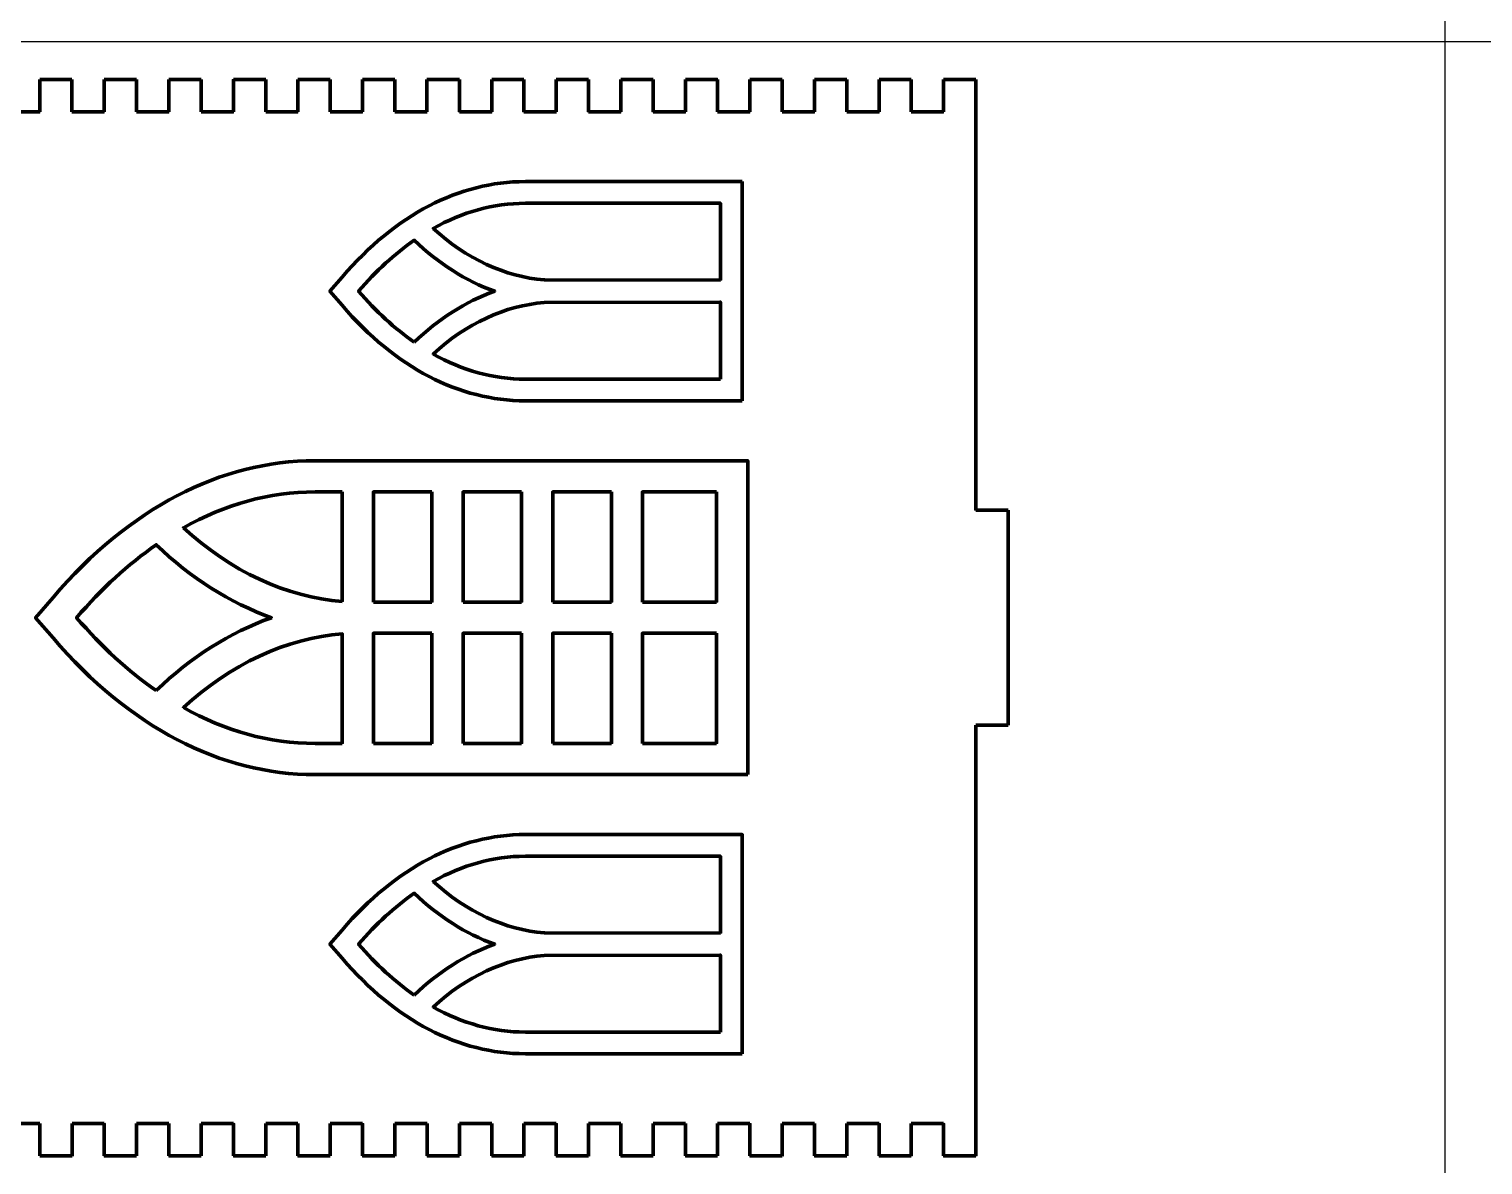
# Model space of a CAD drawing. Header units: centimetres. Extents: x 1569 to 2514, y -799 to -397.
# Drawn here: x 2166.3 to 2292.4, y -694.6 to -596.1 of the extents above; entities that cross this region are included whole.
import ezdxf

# ---------------------------------------------------------------- set-up
doc = ezdxf.new("R2010")
doc.units = ezdxf.units.CM
doc.header["$MEASUREMENT"] = 0
doc.layers.add('layer 1', color=7, linetype='Continuous')

msp = doc.modelspace()

# ---------------------------------------------------------------- linework, layer by layer
for p, q in [((2289.09, -397.2), (2289.09, -797.2)), ((2064.09, -597.2), (2514.09, -597.2))]:
    msp.add_line(p, q)
at = {"layer": 'layer 1', "lineweight": 80}
for points, knots in [([(2170.01, -600.5), (2170.01, -600.5), (2170.01, -600.5), (2167.22, -600.5), (2167.22, -600.5)], [0.870967742, 0.870967742, 0.870967742, 0.870967742, 0.870967752, 0.876344086, 0.876344086, 0.876344086, 0.876344086]), ([(2167.22, -600.5), (2167.22, -600.5), (2167.22, -600.5), (2167.22, -603.3), (2167.22, -603.3)], [0.876344086, 0.876344086, 0.876344086, 0.876344086, 0.876344096, 0.88172043, 0.88172043, 0.88172043, 0.88172043]), ([(2170.01, -603.3), (2170.01, -603.3), (2170.01, -603.3), (2170.01, -600.5), (2170.01, -600.5)], [0.865591398, 0.865591398, 0.865591398, 0.865591398, 0.865591408, 0.870967742, 0.870967742, 0.870967742, 0.870967742]), ([(2175.62, -600.5), (2175.62, -600.5), (2175.62, -600.5), (2172.82, -600.5), (2172.82, -600.5)], [0.849462366, 0.849462366, 0.849462366, 0.849462366, 0.849462376, 0.85483871, 0.85483871, 0.85483871, 0.85483871]), ([(2172.82, -600.5), (2172.82, -600.5), (2172.82, -600.5), (2172.82, -603.3), (2172.82, -603.3)], [0.85483871, 0.85483871, 0.85483871, 0.85483871, 0.85483872, 0.860215054, 0.860215054, 0.860215054, 0.860215054]), ([(2175.62, -603.3), (2175.62, -603.3), (2175.62, -603.3), (2175.62, -600.5), (2175.62, -600.5)], [0.844086022, 0.844086022, 0.844086022, 0.844086022, 0.844086032, 0.849462366, 0.849462366, 0.849462366, 0.849462366]), ([(2181.22, -600.5), (2181.22, -600.5), (2181.22, -600.5), (2178.42, -600.5), (2178.42, -600.5)], [0.827956989, 0.827956989, 0.827956989, 0.827956989, 0.827956999, 0.833333333, 0.833333333, 0.833333333, 0.833333333]), ([(2178.42, -600.5), (2178.42, -600.5), (2178.42, -600.5), (2178.42, -603.3), (2178.42, -603.3)], [0.833333333, 0.833333333, 0.833333333, 0.833333333, 0.833333343, 0.838709677, 0.838709677, 0.838709677, 0.838709677]), ([(2181.22, -603.3), (2181.22, -603.3), (2181.22, -603.3), (2181.22, -600.5), (2181.22, -600.5)], [0.822580645, 0.822580645, 0.822580645, 0.822580645, 0.822580655, 0.827956989, 0.827956989, 0.827956989, 0.827956989]), ([(2186.82, -600.5), (2186.82, -600.5), (2186.82, -600.5), (2184.02, -600.5), (2184.02, -600.5)], [0.806451613, 0.806451613, 0.806451613, 0.806451613, 0.806451623, 0.811827957, 0.811827957, 0.811827957, 0.811827957]), ([(2184.02, -600.5), (2184.02, -600.5), (2184.02, -600.5), (2184.02, -603.3), (2184.02, -603.3)], [0.811827957, 0.811827957, 0.811827957, 0.811827957, 0.811827967, 0.817204301, 0.817204301, 0.817204301, 0.817204301]), ([(2186.82, -603.3), (2186.82, -603.3), (2186.82, -603.3), (2186.82, -600.5), (2186.82, -600.5)], [0.801075269, 0.801075269, 0.801075269, 0.801075269, 0.801075279, 0.806451613, 0.806451613, 0.806451613, 0.806451613]), ([(2192.41, -600.5), (2192.41, -600.5), (2192.41, -600.5), (2189.62, -600.5), (2189.62, -600.5)], [0.784946237, 0.784946237, 0.784946237, 0.784946237, 0.784946247, 0.790322581, 0.790322581, 0.790322581, 0.790322581]), ([(2189.62, -600.5), (2189.62, -600.5), (2189.62, -600.5), (2189.62, -603.3), (2189.62, -603.3)], [0.790322581, 0.790322581, 0.790322581, 0.790322581, 0.790322591, 0.795698925, 0.795698925, 0.795698925, 0.795698925]), ([(2192.42, -603.3), (2192.42, -603.3), (2192.42, -603.3), (2192.41, -600.5), (2192.41, -600.5)], [0.779569892, 0.779569892, 0.779569892, 0.779569892, 0.779569902, 0.784946237, 0.784946237, 0.784946237, 0.784946237]), ([(2198.01, -600.5), (2198.01, -600.5), (2198.01, -600.5), (2195.21, -600.5), (2195.21, -600.5)], [0.76344086, 0.76344086, 0.76344086, 0.76344086, 0.76344087, 0.768817204, 0.768817204, 0.768817204, 0.768817204]), ([(2195.21, -600.5), (2195.21, -600.5), (2195.21, -600.5), (2195.21, -603.3), (2195.21, -603.3)], [0.768817204, 0.768817204, 0.768817204, 0.768817204, 0.768817214, 0.774193548, 0.774193548, 0.774193548, 0.774193548]), ([(2198.01, -603.3), (2198.01, -603.3), (2198.01, -603.3), (2198.01, -600.5), (2198.01, -600.5)], [0.758064516, 0.758064516, 0.758064516, 0.758064516, 0.758064526, 0.76344086, 0.76344086, 0.76344086, 0.76344086]), ([(2203.62, -600.5), (2203.62, -600.5), (2203.62, -600.5), (2200.81, -600.5), (2200.81, -600.5)], [0.741935484, 0.741935484, 0.741935484, 0.741935484, 0.741935494, 0.747311828, 0.747311828, 0.747311828, 0.747311828]), ([(2200.81, -600.5), (2200.81, -600.5), (2200.81, -600.5), (2200.81, -603.3), (2200.81, -603.3)], [0.747311828, 0.747311828, 0.747311828, 0.747311828, 0.747311838, 0.752688172, 0.752688172, 0.752688172, 0.752688172]), ([(2203.62, -603.3), (2203.62, -603.3), (2203.62, -603.3), (2203.62, -600.5), (2203.62, -600.5)], [0.73655914, 0.73655914, 0.73655914, 0.73655914, 0.73655915, 0.741935484, 0.741935484, 0.741935484, 0.741935484]), ([(2209.22, -600.5), (2209.22, -600.5), (2209.22, -600.5), (2206.42, -600.5), (2206.42, -600.5)], [0.720430108, 0.720430108, 0.720430108, 0.720430108, 0.720430118, 0.725806452, 0.725806452, 0.725806452, 0.725806452]), ([(2206.42, -600.5), (2206.42, -600.5), (2206.42, -600.5), (2206.42, -603.3), (2206.42, -603.3)], [0.725806452, 0.725806452, 0.725806452, 0.725806452, 0.725806462, 0.731182796, 0.731182796, 0.731182796, 0.731182796]), ([(2209.22, -603.3), (2209.22, -603.3), (2209.22, -603.3), (2209.22, -600.5), (2209.22, -600.5)], [0.715053763, 0.715053763, 0.715053763, 0.715053763, 0.715053773, 0.720430108, 0.720430108, 0.720430108, 0.720430108]), ([(2214.82, -600.5), (2214.82, -600.5), (2214.82, -600.5), (2212.02, -600.5), (2212.02, -600.5)], [0.698924731, 0.698924731, 0.698924731, 0.698924731, 0.698924741, 0.704301075, 0.704301075, 0.704301075, 0.704301075]), ([(2212.02, -600.5), (2212.02, -600.5), (2212.02, -600.5), (2212.02, -603.3), (2212.02, -603.3)], [0.704301075, 0.704301075, 0.704301075, 0.704301075, 0.704301085, 0.709677419, 0.709677419, 0.709677419, 0.709677419]), ([(2214.82, -603.3), (2214.82, -603.3), (2214.82, -603.3), (2214.82, -600.5), (2214.82, -600.5)], [0.693548387, 0.693548387, 0.693548387, 0.693548387, 0.693548397, 0.698924731, 0.698924731, 0.698924731, 0.698924731]), ([(2220.42, -600.5), (2220.42, -600.5), (2220.42, -600.5), (2217.62, -600.5), (2217.62, -600.5)], [0.677419355, 0.677419355, 0.677419355, 0.677419355, 0.677419365, 0.682795699, 0.682795699, 0.682795699, 0.682795699]), ([(2217.62, -600.5), (2217.62, -600.5), (2217.62, -600.5), (2217.62, -603.3), (2217.62, -603.3)], [0.682795699, 0.682795699, 0.682795699, 0.682795699, 0.682795709, 0.688172043, 0.688172043, 0.688172043, 0.688172043]), ([(2220.42, -603.3), (2220.42, -603.3), (2220.42, -603.3), (2220.42, -600.5), (2220.42, -600.5)], [0.672043011, 0.672043011, 0.672043011, 0.672043011, 0.672043021, 0.677419355, 0.677419355, 0.677419355, 0.677419355]), ([(2226.02, -600.5), (2226.02, -600.5), (2226.02, -600.5), (2223.22, -600.5), (2223.22, -600.5)], [0.655913978, 0.655913978, 0.655913978, 0.655913978, 0.655913988, 0.661290323, 0.661290323, 0.661290323, 0.661290323]), ([(2223.22, -600.5), (2223.22, -600.5), (2223.22, -600.5), (2223.22, -603.3), (2223.22, -603.3)], [0.661290323, 0.661290323, 0.661290323, 0.661290323, 0.661290333, 0.666666667, 0.666666667, 0.666666667, 0.666666667]), ([(2226.02, -603.3), (2226.02, -603.3), (2226.02, -603.3), (2226.02, -600.5), (2226.02, -600.5)], [0.650537634, 0.650537634, 0.650537634, 0.650537634, 0.650537644, 0.655913978, 0.655913978, 0.655913978, 0.655913978]), ([(2231.62, -600.5), (2231.62, -600.5), (2231.62, -600.5), (2228.82, -600.5), (2228.82, -600.5)], [0.634408602, 0.634408602, 0.634408602, 0.634408602, 0.634408612, 0.639784946, 0.639784946, 0.639784946, 0.639784946]), ([(2228.82, -600.5), (2228.82, -600.5), (2228.82, -600.5), (2228.82, -603.3), (2228.82, -603.3)], [0.639784946, 0.639784946, 0.639784946, 0.639784946, 0.639784956, 0.64516129, 0.64516129, 0.64516129, 0.64516129]), ([(2231.62, -603.3), (2231.62, -603.3), (2231.62, -603.3), (2231.62, -600.5), (2231.62, -600.5)], [0.629032258, 0.629032258, 0.629032258, 0.629032258, 0.629032268, 0.634408602, 0.634408602, 0.634408602, 0.634408602]), ([(2237.22, -600.5), (2237.22, -600.5), (2237.22, -600.5), (2234.42, -600.5), (2234.42, -600.5)], [0.612903226, 0.612903226, 0.612903226, 0.612903226, 0.612903236, 0.61827957, 0.61827957, 0.61827957, 0.61827957]), ([(2234.42, -600.5), (2234.42, -600.5), (2234.42, -600.5), (2234.42, -603.3), (2234.42, -603.3)], [0.61827957, 0.61827957, 0.61827957, 0.61827957, 0.61827958, 0.623655914, 0.623655914, 0.623655914, 0.623655914]), ([(2237.22, -603.3), (2237.22, -603.3), (2237.22, -603.3), (2237.22, -600.5), (2237.22, -600.5)], [0.607526882, 0.607526882, 0.607526882, 0.607526882, 0.607526892, 0.612903226, 0.612903226, 0.612903226, 0.612903226]), ([(2242.82, -600.5), (2242.82, -600.5), (2242.82, -600.5), (2240.02, -600.5), (2240.02, -600.5)], [0.591397849, 0.591397849, 0.591397849, 0.591397849, 0.591397859, 0.596774194, 0.596774194, 0.596774194, 0.596774194]), ([(2240.02, -600.5), (2240.02, -600.5), (2240.02, -600.5), (2240.02, -603.3), (2240.02, -603.3)], [0.596774194, 0.596774194, 0.596774194, 0.596774194, 0.596774204, 0.602150538, 0.602150538, 0.602150538, 0.602150538]), ([(2242.82, -603.3), (2242.82, -603.3), (2242.82, -603.3), (2242.82, -600.5), (2242.82, -600.5)], [0.586021505, 0.586021505, 0.586021505, 0.586021505, 0.586021515, 0.591397849, 0.591397849, 0.591397849, 0.591397849]), ([(2248.42, -600.5), (2248.42, -600.5), (2248.42, -600.5), (2245.62, -600.5), (2245.62, -600.5)], [0.564516129, 0.564516129, 0.564516129, 0.564516129, 0.564516139, 0.569892473, 0.569892473, 0.569892473, 0.569892473]), ([(2245.62, -600.5), (2245.62, -600.5), (2245.62, -600.5), (2245.62, -600.5), (2245.62, -600.5)], [0.569892473, 0.569892473, 0.569892473, 0.569892473, 0.569892483, 0.575268817, 0.575268817, 0.575268817, 0.575268817]), ([(2245.62, -600.5), (2245.62, -600.5), (2245.62, -600.5), (2245.62, -603.3), (2245.62, -603.3)], [0.575268817, 0.575268817, 0.575268817, 0.575268817, 0.575268827, 0.580645161, 0.580645161, 0.580645161, 0.580645161]), ([(2248.42, -637.83), (2248.42, -637.83), (2248.42, -637.83), (2248.42, -600.5), (2248.42, -600.5)], [0.559139785, 0.559139785, 0.559139785, 0.559139785, 0.559139795, 0.564516129, 0.564516129, 0.564516129, 0.564516129]), ([(2167.22, -603.3), (2167.22, -603.3), (2167.22, -603.3), (2164.42, -603.3), (2164.42, -603.3)], [0.88172043, 0.88172043, 0.88172043, 0.88172043, 0.88172044, 0.887096774, 0.887096774, 0.887096774, 0.887096774]), ([(2172.82, -603.3), (2172.82, -603.3), (2172.82, -603.3), (2170.01, -603.3), (2170.01, -603.3)], [0.860215054, 0.860215054, 0.860215054, 0.860215054, 0.860215064, 0.865591398, 0.865591398, 0.865591398, 0.865591398]), ([(2178.42, -603.3), (2178.42, -603.3), (2178.42, -603.3), (2175.62, -603.3), (2175.62, -603.3)], [0.838709677, 0.838709677, 0.838709677, 0.838709677, 0.838709687, 0.844086022, 0.844086022, 0.844086022, 0.844086022]), ([(2184.02, -603.3), (2184.02, -603.3), (2184.02, -603.3), (2181.22, -603.3), (2181.22, -603.3)], [0.817204301, 0.817204301, 0.817204301, 0.817204301, 0.817204311, 0.822580645, 0.822580645, 0.822580645, 0.822580645]), ([(2189.62, -603.3), (2189.62, -603.3), (2189.62, -603.3), (2186.82, -603.3), (2186.82, -603.3)], [0.795698925, 0.795698925, 0.795698925, 0.795698925, 0.795698935, 0.801075269, 0.801075269, 0.801075269, 0.801075269]), ([(2195.21, -603.3), (2195.21, -603.3), (2195.21, -603.3), (2192.42, -603.3), (2192.42, -603.3)], [0.774193548, 0.774193548, 0.774193548, 0.774193548, 0.774193558, 0.779569892, 0.779569892, 0.779569892, 0.779569892]), ([(2200.81, -603.3), (2200.81, -603.3), (2200.81, -603.3), (2198.01, -603.3), (2198.01, -603.3)], [0.752688172, 0.752688172, 0.752688172, 0.752688172, 0.752688182, 0.758064516, 0.758064516, 0.758064516, 0.758064516]), ([(2206.42, -603.3), (2206.42, -603.3), (2206.42, -603.3), (2203.62, -603.3), (2203.62, -603.3)], [0.731182796, 0.731182796, 0.731182796, 0.731182796, 0.731182806, 0.73655914, 0.73655914, 0.73655914, 0.73655914]), ([(2212.02, -603.3), (2212.02, -603.3), (2212.02, -603.3), (2209.22, -603.3), (2209.22, -603.3)], [0.709677419, 0.709677419, 0.709677419, 0.709677419, 0.709677429, 0.715053763, 0.715053763, 0.715053763, 0.715053763]), ([(2217.62, -603.3), (2217.62, -603.3), (2217.62, -603.3), (2214.82, -603.3), (2214.82, -603.3)], [0.688172043, 0.688172043, 0.688172043, 0.688172043, 0.688172053, 0.693548387, 0.693548387, 0.693548387, 0.693548387]), ([(2223.22, -603.3), (2223.22, -603.3), (2223.22, -603.3), (2220.42, -603.3), (2220.42, -603.3)], [0.666666667, 0.666666667, 0.666666667, 0.666666667, 0.666666677, 0.672043011, 0.672043011, 0.672043011, 0.672043011]), ([(2228.82, -603.3), (2228.82, -603.3), (2228.82, -603.3), (2226.02, -603.3), (2226.02, -603.3)], [0.64516129, 0.64516129, 0.64516129, 0.64516129, 0.6451613, 0.650537634, 0.650537634, 0.650537634, 0.650537634]), ([(2234.42, -603.3), (2234.42, -603.3), (2234.42, -603.3), (2231.62, -603.3), (2231.62, -603.3)], [0.623655914, 0.623655914, 0.623655914, 0.623655914, 0.623655924, 0.629032258, 0.629032258, 0.629032258, 0.629032258]), ([(2240.02, -603.3), (2240.02, -603.3), (2240.02, -603.3), (2237.22, -603.3), (2237.22, -603.3)], [0.602150538, 0.602150538, 0.602150538, 0.602150538, 0.602150548, 0.607526882, 0.607526882, 0.607526882, 0.607526882]), ([(2245.62, -603.3), (2245.62, -603.3), (2245.62, -603.3), (2242.82, -603.3), (2242.82, -603.3)], [0.580645161, 0.580645161, 0.580645161, 0.580645161, 0.580645171, 0.586021505, 0.586021505, 0.586021505, 0.586021505]), ([(2201.35, -613.4), (2201.35, -613.4), (2203.87, -611.99), (2206.55, -611.22), (2209.34, -611.22)], [0.5, 0.5, 0.5, 0.5, 0.5, 0.625, 0.625, 0.625, 0.625]), ([(2209.34, -611.22), (2209.34, -611.22), (2209.34, -611.22), (2210.98, -611.22), (2210.98, -611.22)], [0.625, 0.625, 0.625, 0.625, 0.625, 0.75, 0.75, 0.75, 0.75]), ([(2226.26, -611.22), (2226.26, -611.22), (2226.26, -611.22), (2226.26, -617.9), (2226.26, -617.9)], [0.125, 0.125, 0.125, 0.125, 0.125, 0.25, 0.25, 0.25, 0.25]), ([(2210.98, -617.86), (2210.98, -617.86), (2207.61, -617.61), (2204.19, -616.02), (2201.35, -613.4)], [0.375, 0.375, 0.375, 0.375, 0.375, 0.5, 0.5, 0.5, 0.5]), ([(2194.88, -618.85), (2194.88, -618.85), (2196.38, -617.09), (2198, -615.61), (2199.71, -614.43)], [0.2, 0.2, 0.2, 0.2, 0.2, 0.4, 0.4, 0.4, 0.4]), ([(2199.71, -614.43), (2199.71, -614.43), (2201.79, -616.45), (2204.18, -617.95), (2206.68, -618.85)], [0.4, 0.4, 0.4, 0.4, 0.4, 0.6, 0.6, 0.6, 0.6]), ([(2226.26, -617.9), (2226.26, -617.9), (2226.26, -617.9), (2210.98, -617.86), (2210.98, -617.86)], [0.25, 0.25, 0.25, 0.25, 0.25, 0.375, 0.375, 0.375, 0.375]), ([(2206.68, -618.85), (2206.68, -618.85), (2204.18, -619.74), (2201.79, -621.25), (2199.71, -623.27)], [0.6, 0.6, 0.6, 0.6, 0.6, 1, 1, 1, 1]), ([(2201.35, -624.3), (2201.35, -624.3), (2204.19, -621.67), (2207.62, -620.08), (2210.98, -619.83)], [0.375, 0.375, 0.375, 0.375, 0.375, 0.5, 0.5, 0.5, 0.5]), ([(2210.98, -619.83), (2210.98, -619.83), (2210.98, -619.83), (2226.26, -619.79), (2226.26, -619.79)], [0.5, 0.5, 0.5, 0.5, 0.5, 0.625, 0.625, 0.625, 0.625]), ([(2226.26, -619.79), (2226.26, -619.79), (2226.26, -619.79), (2226.26, -626.47), (2226.26, -626.47)], [0.625, 0.625, 0.625, 0.625, 0.625, 0.75, 0.75, 0.75, 0.75]), ([(2209.34, -626.47), (2209.34, -626.47), (2206.55, -626.47), (2203.87, -625.71), (2201.35, -624.3)], [0.25, 0.25, 0.25, 0.25, 0.25, 0.375, 0.375, 0.375, 0.375]), ([(2210.98, -626.47), (2210.98, -626.47), (2210.98, -626.47), (2209.34, -626.47), (2209.34, -626.47)], [0.125, 0.125, 0.125, 0.125, 0.125, 0.25, 0.25, 0.25, 0.25]), ([(2179.68, -639.36), (2179.68, -639.36), (2183.28, -637.34), (2187.12, -636.25), (2191.11, -636.25)], [0.4, 0.4, 0.4, 0.4, 0.4, 0.6, 0.6, 0.6, 0.6]), ([(2191.11, -636.25), (2191.11, -636.25), (2191.11, -636.25), (2193.46, -636.25), (2193.46, -636.25)], [0.6, 0.6, 0.6, 0.6, 0.6, 1, 1, 1, 1]), ([(2196.16, -645.81), (2196.16, -645.81), (2196.16, -645.81), (2196.16, -636.25), (2196.16, -636.25)], [0.4, 0.4, 0.4, 0.4, 0.4, 0.6, 0.6, 0.6, 0.6]), ([(2196.16, -636.25), (2196.16, -636.25), (2196.16, -636.25), (2201.24, -636.25), (2201.24, -636.25)], [0.6, 0.6, 0.6, 0.6, 0.6, 1, 1, 1, 1]), ([(2203.94, -645.81), (2203.94, -645.81), (2203.94, -645.81), (2203.94, -636.25), (2203.94, -636.25)], [0.4, 0.4, 0.4, 0.4, 0.4, 0.6, 0.6, 0.6, 0.6]), ([(2203.94, -636.25), (2203.94, -636.25), (2203.94, -636.25), (2209.02, -636.25), (2209.02, -636.25)], [0.6, 0.6, 0.6, 0.6, 0.6, 1, 1, 1, 1]), ([(2211.72, -645.81), (2211.72, -645.81), (2211.72, -645.81), (2211.72, -636.25), (2211.72, -636.25)], [0.4, 0.4, 0.4, 0.4, 0.4, 0.6, 0.6, 0.6, 0.6]), ([(2211.72, -636.25), (2211.72, -636.25), (2211.72, -636.25), (2216.8, -636.25), (2216.8, -636.25)], [0.6, 0.6, 0.6, 0.6, 0.6, 1, 1, 1, 1]), ([(2219.5, -645.81), (2219.5, -645.81), (2219.5, -645.81), (2219.5, -636.25), (2219.5, -636.25)], [0.4, 0.4, 0.4, 0.4, 0.4, 0.6, 0.6, 0.6, 0.6]), ([(2219.5, -636.25), (2219.5, -636.25), (2219.5, -636.25), (2225.93, -636.25), (2225.93, -636.25)], [0.6, 0.6, 0.6, 0.6, 0.6, 1, 1, 1, 1]), ([(2251.22, -637.83), (2251.22, -637.83), (2251.22, -637.83), (2248.42, -637.83), (2248.42, -637.83)], [0.553763441, 0.553763441, 0.553763441, 0.553763441, 0.553763451, 0.559139785, 0.559139785, 0.559139785, 0.559139785]), ([(2251.22, -656.49), (2251.22, -656.49), (2251.22, -656.49), (2251.22, -637.83), (2251.22, -637.83)], [0.548387097, 0.548387097, 0.548387097, 0.548387097, 0.548387107, 0.553763441, 0.553763441, 0.553763441, 0.553763441]), ([(2193.46, -645.75), (2193.46, -645.75), (2188.65, -645.39), (2183.75, -643.12), (2179.68, -639.36)], [0.2, 0.2, 0.2, 0.2, 0.2, 0.4, 0.4, 0.4, 0.4]), ([(2170.42, -647.16), (2170.42, -647.16), (2172.57, -644.65), (2174.88, -642.53), (2177.32, -640.84)], [0.2, 0.2, 0.2, 0.2, 0.2, 0.4, 0.4, 0.4, 0.4]), ([(2177.32, -640.84), (2177.32, -640.84), (2180.3, -643.73), (2183.74, -645.88), (2187.31, -647.16)], [0.4, 0.4, 0.4, 0.4, 0.4, 0.6, 0.6, 0.6, 0.6]), ([(2201.24, -645.81), (2201.24, -645.81), (2201.24, -645.81), (2196.16, -645.81), (2196.16, -645.81)], [0.2, 0.2, 0.2, 0.2, 0.2, 0.4, 0.4, 0.4, 0.4]), ([(2209.02, -645.81), (2209.02, -645.81), (2209.02, -645.81), (2203.94, -645.81), (2203.94, -645.81)], [0.2, 0.2, 0.2, 0.2, 0.2, 0.4, 0.4, 0.4, 0.4]), ([(2216.8, -645.81), (2216.8, -645.81), (2216.8, -645.81), (2211.72, -645.81), (2211.72, -645.81)], [0.2, 0.2, 0.2, 0.2, 0.2, 0.4, 0.4, 0.4, 0.4]), ([(2225.93, -645.81), (2225.93, -645.81), (2225.93, -645.81), (2219.5, -645.81), (2219.5, -645.81)], [0.2, 0.2, 0.2, 0.2, 0.2, 0.4, 0.4, 0.4, 0.4]), ([(2187.31, -647.16), (2187.31, -647.16), (2183.73, -648.44), (2180.3, -650.59), (2177.32, -653.49)], [0.6, 0.6, 0.6, 0.6, 0.6, 1, 1, 1, 1]), ([(2179.68, -654.96), (2179.68, -654.96), (2183.75, -651.2), (2188.65, -648.93), (2193.46, -648.57)], [0.2, 0.2, 0.2, 0.2, 0.2, 0.4, 0.4, 0.4, 0.4]), ([(2193.46, -648.57), (2193.46, -648.57), (2193.46, -648.57), (2193.46, -658.07), (2193.46, -658.07)], [0.4, 0.4, 0.4, 0.4, 0.4, 0.6, 0.6, 0.6, 0.6]), ([(2196.16, -658.07), (2196.16, -658.07), (2196.16, -658.07), (2196.16, -648.51), (2196.16, -648.51)], [0.4, 0.4, 0.4, 0.4, 0.4, 0.6, 0.6, 0.6, 0.6]), ([(2196.16, -648.51), (2196.16, -648.51), (2196.16, -648.51), (2201.24, -648.51), (2201.24, -648.51)], [0.6, 0.6, 0.6, 0.6, 0.6, 1, 1, 1, 1]), ([(2203.94, -658.07), (2203.94, -658.07), (2203.94, -658.07), (2203.94, -648.51), (2203.94, -648.51)], [0.4, 0.4, 0.4, 0.4, 0.4, 0.6, 0.6, 0.6, 0.6]), ([(2203.94, -648.51), (2203.94, -648.51), (2203.94, -648.51), (2209.02, -648.51), (2209.02, -648.51)], [0.6, 0.6, 0.6, 0.6, 0.6, 1, 1, 1, 1]), ([(2211.72, -658.07), (2211.72, -658.07), (2211.72, -658.07), (2211.72, -648.51), (2211.72, -648.51)], [0.4, 0.4, 0.4, 0.4, 0.4, 0.6, 0.6, 0.6, 0.6]), ([(2211.72, -648.51), (2211.72, -648.51), (2211.72, -648.51), (2216.8, -648.51), (2216.8, -648.51)], [0.6, 0.6, 0.6, 0.6, 0.6, 1, 1, 1, 1]), ([(2219.5, -658.07), (2219.5, -658.07), (2219.5, -658.07), (2219.5, -648.51), (2219.5, -648.51)], [0.4, 0.4, 0.4, 0.4, 0.4, 0.6, 0.6, 0.6, 0.6]), ([(2219.5, -648.51), (2219.5, -648.51), (2219.5, -648.51), (2225.93, -648.51), (2225.93, -648.51)], [0.6, 0.6, 0.6, 0.6, 0.6, 1, 1, 1, 1]), ([(2248.42, -693.83), (2248.42, -693.83), (2248.42, -693.83), (2248.42, -656.49), (2248.42, -656.49)], [0.537634409, 0.537634409, 0.537634409, 0.537634409, 0.537634419, 0.543010753, 0.543010753, 0.543010753, 0.543010753]), ([(2248.42, -656.49), (2248.42, -656.49), (2248.42, -656.49), (2251.22, -656.49), (2251.22, -656.49)], [0.543010753, 0.543010753, 0.543010753, 0.543010753, 0.543010763, 0.548387097, 0.548387097, 0.548387097, 0.548387097]), ([(2193.46, -658.07), (2193.46, -658.07), (2193.46, -658.07), (2191.11, -658.07), (2191.11, -658.07)], [0.6, 0.6, 0.6, 0.6, 0.6, 1, 1, 1, 1]), ([(2201.24, -658.07), (2201.24, -658.07), (2201.24, -658.07), (2196.16, -658.07), (2196.16, -658.07)], [0.2, 0.2, 0.2, 0.2, 0.2, 0.4, 0.4, 0.4, 0.4]), ([(2209.02, -658.07), (2209.02, -658.07), (2209.02, -658.07), (2203.94, -658.07), (2203.94, -658.07)], [0.2, 0.2, 0.2, 0.2, 0.2, 0.4, 0.4, 0.4, 0.4]), ([(2216.8, -658.07), (2216.8, -658.07), (2216.8, -658.07), (2211.72, -658.07), (2211.72, -658.07)], [0.2, 0.2, 0.2, 0.2, 0.2, 0.4, 0.4, 0.4, 0.4]), ([(2225.93, -658.07), (2225.93, -658.07), (2225.93, -658.07), (2219.5, -658.07), (2219.5, -658.07)], [0.2, 0.2, 0.2, 0.2, 0.2, 0.4, 0.4, 0.4, 0.4]), ([(2201.35, -670.03), (2201.35, -670.03), (2203.87, -668.62), (2206.55, -667.85), (2209.34, -667.85)], [0.5, 0.5, 0.5, 0.5, 0.5, 0.625, 0.625, 0.625, 0.625]), ([(2209.34, -667.85), (2209.34, -667.85), (2209.34, -667.85), (2210.98, -667.85), (2210.98, -667.85)], [0.625, 0.625, 0.625, 0.625, 0.625, 0.75, 0.75, 0.75, 0.75]), ([(2226.26, -667.85), (2226.26, -667.85), (2226.26, -667.85), (2226.26, -674.53), (2226.26, -674.53)], [0.125, 0.125, 0.125, 0.125, 0.125, 0.25, 0.25, 0.25, 0.25]), ([(2210.98, -674.49), (2210.98, -674.49), (2207.62, -674.24), (2204.19, -672.65), (2201.35, -670.03)], [0.375, 0.375, 0.375, 0.375, 0.375, 0.5, 0.5, 0.5, 0.5]), ([(2194.88, -675.48), (2194.88, -675.48), (2196.38, -673.72), (2198, -672.24), (2199.71, -671.06)], [0.2, 0.2, 0.2, 0.2, 0.2, 0.4, 0.4, 0.4, 0.4]), ([(2199.71, -671.06), (2199.71, -671.06), (2201.79, -673.08), (2204.18, -674.58), (2206.68, -675.48)], [0.4, 0.4, 0.4, 0.4, 0.4, 0.6, 0.6, 0.6, 0.6]), ([(2226.26, -674.53), (2226.26, -674.53), (2226.26, -674.53), (2210.98, -674.49), (2210.98, -674.49)], [0.25, 0.25, 0.25, 0.25, 0.25, 0.375, 0.375, 0.375, 0.375]), ([(2206.68, -675.48), (2206.68, -675.48), (2204.18, -676.37), (2201.79, -677.87), (2199.71, -679.89)], [0.6, 0.6, 0.6, 0.6, 0.6, 1, 1, 1, 1]), ([(2201.35, -680.93), (2201.35, -680.93), (2204.19, -678.3), (2207.62, -676.71), (2210.98, -676.46)], [0.4285714, 0.4285714, 0.4285714, 0.4285714, 0.4285714, 0.5714286, 0.5714286, 0.5714286, 0.5714286]), ([(2210.98, -676.46), (2210.98, -676.46), (2210.98, -676.46), (2226.26, -676.42), (2226.26, -676.42)], [0.5714286, 0.5714286, 0.5714286, 0.5714286, 0.5714286, 0.7142857, 0.7142857, 0.7142857, 0.7142857]), ([(2226.26, -676.42), (2226.26, -676.42), (2226.26, -676.42), (2226.26, -683.1), (2226.26, -683.1)], [0.7142857, 0.7142857, 0.7142857, 0.7142857, 0.7142857, 1, 1, 1, 1]), ([(2209.34, -683.1), (2209.34, -683.1), (2206.55, -683.1), (2203.87, -682.34), (2201.35, -680.93)], [0.2857143, 0.2857143, 0.2857143, 0.2857143, 0.2857143, 0.4285714, 0.4285714, 0.4285714, 0.4285714]), ([(2210.98, -683.1), (2210.98, -683.1), (2210.98, -683.1), (2209.34, -683.1), (2209.34, -683.1)], [0.1428571, 0.1428571, 0.1428571, 0.1428571, 0.1428572, 0.2857143, 0.2857143, 0.2857143, 0.2857143]), ([(2164.42, -691.03), (2164.42, -691.03), (2164.42, -691.03), (2167.22, -691.03), (2167.22, -691.03)], [0.215053763, 0.215053763, 0.215053763, 0.215053763, 0.215053773, 0.220430108, 0.220430108, 0.220430108, 0.220430108]), ([(2167.22, -691.03), (2167.22, -691.03), (2167.22, -691.03), (2167.22, -693.83), (2167.22, -693.83)], [0.220430108, 0.220430108, 0.220430108, 0.220430108, 0.220430118, 0.225806452, 0.225806452, 0.225806452, 0.225806452]), ([(2170.02, -693.83), (2170.02, -693.83), (2170.02, -693.83), (2170.02, -691.03), (2170.02, -691.03)], [0.231182796, 0.231182796, 0.231182796, 0.231182796, 0.231182806, 0.23655914, 0.23655914, 0.23655914, 0.23655914]), ([(2170.02, -691.03), (2170.02, -691.03), (2170.02, -691.03), (2172.82, -691.03), (2172.82, -691.03)], [0.23655914, 0.23655914, 0.23655914, 0.23655914, 0.23655915, 0.241935484, 0.241935484, 0.241935484, 0.241935484]), ([(2172.82, -691.03), (2172.82, -691.03), (2172.82, -691.03), (2172.82, -693.83), (2172.82, -693.83)], [0.241935484, 0.241935484, 0.241935484, 0.241935484, 0.241935494, 0.247311828, 0.247311828, 0.247311828, 0.247311828]), ([(2175.62, -693.83), (2175.62, -693.83), (2175.62, -693.83), (2175.62, -691.03), (2175.62, -691.03)], [0.252688172, 0.252688172, 0.252688172, 0.252688172, 0.252688182, 0.258064516, 0.258064516, 0.258064516, 0.258064516]), ([(2175.62, -691.03), (2175.62, -691.03), (2175.62, -691.03), (2178.42, -691.03), (2178.42, -691.03)], [0.258064516, 0.258064516, 0.258064516, 0.258064516, 0.258064526, 0.26344086, 0.26344086, 0.26344086, 0.26344086]), ([(2178.42, -691.03), (2178.42, -691.03), (2178.42, -691.03), (2178.42, -693.83), (2178.42, -693.83)], [0.26344086, 0.26344086, 0.26344086, 0.26344086, 0.26344087, 0.268817204, 0.268817204, 0.268817204, 0.268817204]), ([(2181.22, -693.83), (2181.22, -693.83), (2181.22, -693.83), (2181.22, -691.03), (2181.22, -691.03)], [0.274193548, 0.274193548, 0.274193548, 0.274193548, 0.274193558, 0.279569892, 0.279569892, 0.279569892, 0.279569892]), ([(2181.22, -691.03), (2181.22, -691.03), (2181.22, -691.03), (2184.02, -691.03), (2184.02, -691.03)], [0.279569892, 0.279569892, 0.279569892, 0.279569892, 0.279569902, 0.284946237, 0.284946237, 0.284946237, 0.284946237]), ([(2184.02, -691.03), (2184.02, -691.03), (2184.02, -691.03), (2184.02, -693.83), (2184.02, -693.83)], [0.284946237, 0.284946237, 0.284946237, 0.284946237, 0.284946247, 0.290322581, 0.290322581, 0.290322581, 0.290322581]), ([(2186.82, -693.83), (2186.82, -693.83), (2186.82, -693.83), (2186.82, -691.03), (2186.82, -691.03)], [0.295698925, 0.295698925, 0.295698925, 0.295698925, 0.295698935, 0.301075269, 0.301075269, 0.301075269, 0.301075269]), ([(2186.82, -691.03), (2186.82, -691.03), (2186.82, -691.03), (2189.62, -691.03), (2189.62, -691.03)], [0.301075269, 0.301075269, 0.301075269, 0.301075269, 0.301075279, 0.306451613, 0.306451613, 0.306451613, 0.306451613]), ([(2189.62, -691.03), (2189.62, -691.03), (2189.62, -691.03), (2189.62, -693.83), (2189.62, -693.83)], [0.306451613, 0.306451613, 0.306451613, 0.306451613, 0.306451623, 0.311827957, 0.311827957, 0.311827957, 0.311827957]), ([(2192.42, -693.83), (2192.42, -693.83), (2192.42, -693.83), (2192.42, -691.03), (2192.42, -691.03)], [0.317204301, 0.317204301, 0.317204301, 0.317204301, 0.317204311, 0.322580645, 0.322580645, 0.322580645, 0.322580645]), ([(2192.42, -691.03), (2192.42, -691.03), (2192.42, -691.03), (2195.22, -691.03), (2195.22, -691.03)], [0.322580645, 0.322580645, 0.322580645, 0.322580645, 0.322580655, 0.327956989, 0.327956989, 0.327956989, 0.327956989]), ([(2195.22, -691.03), (2195.22, -691.03), (2195.22, -691.03), (2195.22, -693.83), (2195.22, -693.83)], [0.327956989, 0.327956989, 0.327956989, 0.327956989, 0.327956999, 0.333333333, 0.333333333, 0.333333333, 0.333333333]), ([(2198.02, -693.83), (2198.02, -693.83), (2198.02, -693.83), (2198.02, -691.03), (2198.02, -691.03)], [0.338709677, 0.338709677, 0.338709677, 0.338709677, 0.338709687, 0.344086022, 0.344086022, 0.344086022, 0.344086022]), ([(2198.02, -691.03), (2198.02, -691.03), (2198.02, -691.03), (2200.82, -691.03), (2200.82, -691.03)], [0.344086022, 0.344086022, 0.344086022, 0.344086022, 0.344086032, 0.349462366, 0.349462366, 0.349462366, 0.349462366]), ([(2200.82, -691.03), (2200.82, -691.03), (2200.82, -691.03), (2200.82, -693.83), (2200.82, -693.83)], [0.349462366, 0.349462366, 0.349462366, 0.349462366, 0.349462376, 0.35483871, 0.35483871, 0.35483871, 0.35483871]), ([(2203.62, -693.83), (2203.62, -693.83), (2203.62, -693.83), (2203.62, -691.03), (2203.62, -691.03)], [0.360215054, 0.360215054, 0.360215054, 0.360215054, 0.360215064, 0.365591398, 0.365591398, 0.365591398, 0.365591398]), ([(2203.62, -691.03), (2203.62, -691.03), (2203.62, -691.03), (2206.42, -691.03), (2206.42, -691.03)], [0.365591398, 0.365591398, 0.365591398, 0.365591398, 0.365591408, 0.370967742, 0.370967742, 0.370967742, 0.370967742]), ([(2206.42, -691.03), (2206.42, -691.03), (2206.42, -691.03), (2206.42, -693.83), (2206.42, -693.83)], [0.370967742, 0.370967742, 0.370967742, 0.370967742, 0.370967752, 0.376344086, 0.376344086, 0.376344086, 0.376344086]), ([(2209.22, -693.83), (2209.22, -693.83), (2209.22, -693.83), (2209.22, -691.03), (2209.22, -691.03)], [0.38172043, 0.38172043, 0.38172043, 0.38172043, 0.38172044, 0.387096774, 0.387096774, 0.387096774, 0.387096774]), ([(2209.22, -691.03), (2209.22, -691.03), (2209.22, -691.03), (2212.02, -691.03), (2212.02, -691.03)], [0.387096774, 0.387096774, 0.387096774, 0.387096774, 0.387096784, 0.392473118, 0.392473118, 0.392473118, 0.392473118]), ([(2212.02, -691.03), (2212.02, -691.03), (2212.02, -691.03), (2212.02, -693.83), (2212.02, -693.83)], [0.392473118, 0.392473118, 0.392473118, 0.392473118, 0.392473128, 0.397849462, 0.397849462, 0.397849462, 0.397849462]), ([(2214.82, -693.83), (2214.82, -693.83), (2214.82, -693.83), (2214.82, -691.03), (2214.82, -691.03)], [0.403225806, 0.403225806, 0.403225806, 0.403225806, 0.403225816, 0.408602151, 0.408602151, 0.408602151, 0.408602151]), ([(2214.82, -691.03), (2214.82, -691.03), (2214.82, -691.03), (2217.62, -691.03), (2217.62, -691.03)], [0.408602151, 0.408602151, 0.408602151, 0.408602151, 0.408602161, 0.413978495, 0.413978495, 0.413978495, 0.413978495]), ([(2217.62, -691.03), (2217.62, -691.03), (2217.62, -691.03), (2217.62, -693.83), (2217.62, -693.83)], [0.413978495, 0.413978495, 0.413978495, 0.413978495, 0.413978505, 0.419354839, 0.419354839, 0.419354839, 0.419354839]), ([(2220.42, -693.83), (2220.42, -693.83), (2220.42, -693.83), (2220.42, -691.03), (2220.42, -691.03)], [0.424731183, 0.424731183, 0.424731183, 0.424731183, 0.424731193, 0.430107527, 0.430107527, 0.430107527, 0.430107527]), ([(2220.42, -691.03), (2220.42, -691.03), (2220.42, -691.03), (2223.22, -691.03), (2223.22, -691.03)], [0.430107527, 0.430107527, 0.430107527, 0.430107527, 0.430107537, 0.435483871, 0.435483871, 0.435483871, 0.435483871]), ([(2223.22, -691.03), (2223.22, -691.03), (2223.22, -691.03), (2223.22, -693.83), (2223.22, -693.83)], [0.435483871, 0.435483871, 0.435483871, 0.435483871, 0.435483881, 0.440860215, 0.440860215, 0.440860215, 0.440860215]), ([(2226.02, -693.83), (2226.02, -693.83), (2226.02, -693.83), (2226.02, -691.03), (2226.02, -691.03)], [0.446236559, 0.446236559, 0.446236559, 0.446236559, 0.446236569, 0.451612903, 0.451612903, 0.451612903, 0.451612903]), ([(2226.02, -691.03), (2226.02, -691.03), (2226.02, -691.03), (2228.82, -691.03), (2228.82, -691.03)], [0.451612903, 0.451612903, 0.451612903, 0.451612903, 0.451612913, 0.456989247, 0.456989247, 0.456989247, 0.456989247]), ([(2228.82, -691.03), (2228.82, -691.03), (2228.82, -691.03), (2228.82, -693.83), (2228.82, -693.83)], [0.456989247, 0.456989247, 0.456989247, 0.456989247, 0.456989257, 0.462365591, 0.462365591, 0.462365591, 0.462365591]), ([(2231.62, -693.83), (2231.62, -693.83), (2231.62, -693.83), (2231.62, -691.03), (2231.62, -691.03)], [0.467741935, 0.467741935, 0.467741935, 0.467741935, 0.467741945, 0.47311828, 0.47311828, 0.47311828, 0.47311828]), ([(2231.62, -691.03), (2231.62, -691.03), (2231.62, -691.03), (2234.42, -691.03), (2234.42, -691.03)], [0.47311828, 0.47311828, 0.47311828, 0.47311828, 0.47311829, 0.478494624, 0.478494624, 0.478494624, 0.478494624]), ([(2234.42, -691.03), (2234.42, -691.03), (2234.42, -691.03), (2234.42, -693.83), (2234.42, -693.83)], [0.478494624, 0.478494624, 0.478494624, 0.478494624, 0.478494634, 0.483870968, 0.483870968, 0.483870968, 0.483870968]), ([(2237.22, -693.83), (2237.22, -693.83), (2237.22, -693.83), (2237.22, -691.03), (2237.22, -691.03)], [0.489247312, 0.489247312, 0.489247312, 0.489247312, 0.489247322, 0.494623656, 0.494623656, 0.494623656, 0.494623656]), ([(2237.22, -691.03), (2237.22, -691.03), (2237.22, -691.03), (2240.02, -691.03), (2240.02, -691.03)], [0.494623656, 0.494623656, 0.494623656, 0.494623656, 0.494623666, 0.5, 0.5, 0.5, 0.5]), ([(2240.02, -691.03), (2240.02, -691.03), (2240.02, -691.03), (2240.02, -693.83), (2240.02, -693.83)], [0.5, 0.5, 0.5, 0.5, 0.50000001, 0.505376344, 0.505376344, 0.505376344, 0.505376344]), ([(2242.82, -693.83), (2242.82, -693.83), (2242.82, -693.83), (2242.82, -691.03), (2242.82, -691.03)], [0.510752688, 0.510752688, 0.510752688, 0.510752688, 0.510752698, 0.516129032, 0.516129032, 0.516129032, 0.516129032]), ([(2242.82, -691.03), (2242.82, -691.03), (2242.82, -691.03), (2245.62, -691.03), (2245.62, -691.03)], [0.516129032, 0.516129032, 0.516129032, 0.516129032, 0.516129042, 0.521505376, 0.521505376, 0.521505376, 0.521505376]), ([(2245.62, -691.03), (2245.62, -691.03), (2245.62, -691.03), (2245.62, -693.83), (2245.62, -693.83)], [0.521505376, 0.521505376, 0.521505376, 0.521505376, 0.521505386, 0.52688172, 0.52688172, 0.52688172, 0.52688172]), ([(2167.22, -693.83), (2167.22, -693.83), (2167.22, -693.83), (2170.02, -693.83), (2170.02, -693.83)], [0.225806452, 0.225806452, 0.225806452, 0.225806452, 0.225806462, 0.231182796, 0.231182796, 0.231182796, 0.231182796]), ([(2172.82, -693.83), (2172.82, -693.83), (2172.82, -693.83), (2175.62, -693.83), (2175.62, -693.83)], [0.247311828, 0.247311828, 0.247311828, 0.247311828, 0.247311838, 0.252688172, 0.252688172, 0.252688172, 0.252688172]), ([(2178.42, -693.83), (2178.42, -693.83), (2178.42, -693.83), (2181.22, -693.83), (2181.22, -693.83)], [0.268817204, 0.268817204, 0.268817204, 0.268817204, 0.268817214, 0.274193548, 0.274193548, 0.274193548, 0.274193548]), ([(2184.02, -693.83), (2184.02, -693.83), (2184.02, -693.83), (2186.82, -693.83), (2186.82, -693.83)], [0.290322581, 0.290322581, 0.290322581, 0.290322581, 0.290322591, 0.295698925, 0.295698925, 0.295698925, 0.295698925]), ([(2189.62, -693.83), (2189.62, -693.83), (2189.62, -693.83), (2192.42, -693.83), (2192.42, -693.83)], [0.311827957, 0.311827957, 0.311827957, 0.311827957, 0.311827967, 0.317204301, 0.317204301, 0.317204301, 0.317204301]), ([(2195.22, -693.83), (2195.22, -693.83), (2195.22, -693.83), (2198.02, -693.83), (2198.02, -693.83)], [0.333333333, 0.333333333, 0.333333333, 0.333333333, 0.333333343, 0.338709677, 0.338709677, 0.338709677, 0.338709677]), ([(2200.82, -693.83), (2200.82, -693.83), (2200.82, -693.83), (2203.62, -693.83), (2203.62, -693.83)], [0.35483871, 0.35483871, 0.35483871, 0.35483871, 0.35483872, 0.360215054, 0.360215054, 0.360215054, 0.360215054]), ([(2206.42, -693.83), (2206.42, -693.83), (2206.42, -693.83), (2209.22, -693.83), (2209.22, -693.83)], [0.376344086, 0.376344086, 0.376344086, 0.376344086, 0.376344096, 0.38172043, 0.38172043, 0.38172043, 0.38172043]), ([(2212.02, -693.83), (2212.02, -693.83), (2212.02, -693.83), (2214.82, -693.83), (2214.82, -693.83)], [0.397849462, 0.397849462, 0.397849462, 0.397849462, 0.397849472, 0.403225806, 0.403225806, 0.403225806, 0.403225806]), ([(2217.62, -693.83), (2217.62, -693.83), (2217.62, -693.83), (2220.42, -693.83), (2220.42, -693.83)], [0.419354839, 0.419354839, 0.419354839, 0.419354839, 0.419354849, 0.424731183, 0.424731183, 0.424731183, 0.424731183]), ([(2223.22, -693.83), (2223.22, -693.83), (2223.22, -693.83), (2226.02, -693.83), (2226.02, -693.83)], [0.440860215, 0.440860215, 0.440860215, 0.440860215, 0.440860225, 0.446236559, 0.446236559, 0.446236559, 0.446236559]), ([(2228.82, -693.83), (2228.82, -693.83), (2228.82, -693.83), (2231.62, -693.83), (2231.62, -693.83)], [0.462365591, 0.462365591, 0.462365591, 0.462365591, 0.462365601, 0.467741935, 0.467741935, 0.467741935, 0.467741935]), ([(2234.42, -693.83), (2234.42, -693.83), (2234.42, -693.83), (2237.22, -693.83), (2237.22, -693.83)], [0.483870968, 0.483870968, 0.483870968, 0.483870968, 0.483870978, 0.489247312, 0.489247312, 0.489247312, 0.489247312]), ([(2240.02, -693.83), (2240.02, -693.83), (2240.02, -693.83), (2242.82, -693.83), (2242.82, -693.83)], [0.505376344, 0.505376344, 0.505376344, 0.505376344, 0.505376354, 0.510752688, 0.510752688, 0.510752688, 0.510752688]), ([(2245.62, -693.83), (2245.62, -693.83), (2245.62, -693.83), (2245.62, -693.83), (2245.62, -693.83)], [0.52688172, 0.52688172, 0.52688172, 0.52688172, 0.52688173, 0.532258065, 0.532258065, 0.532258065, 0.532258065]), ([(2245.62, -693.83), (2245.62, -693.83), (2245.62, -693.83), (2248.42, -693.83), (2248.42, -693.83)], [0.532258065, 0.532258065, 0.532258065, 0.532258065, 0.532258075, 0.537634409, 0.537634409, 0.537634409, 0.537634409])]:
    msp.add_open_spline(points, degree=3, knots=knots, dxfattribs=at)
at = {"layer": 'layer 1', "color": 242, "lineweight": 80}
for points, knots in [([(2209.34, -609.34), (2209.34, -609.34), (2203.6, -609.34), (2198.1, -612.2), (2193.45, -617.62)], [0.125, 0.125, 0.125, 0.125, 0.125, 0.25, 0.25, 0.25, 0.25]), ([(2228.15, -628.35), (2228.15, -628.35), (2228.15, -628.35), (2228.15, -609.34), (2228.15, -609.34)], [0.75, 0.75, 0.75, 0.75, 0.75, 1, 1, 1, 1]), ([(2193.45, -617.62), (2193.45, -617.62), (2193.45, -617.62), (2192.39, -618.85), (2192.39, -618.85)], [0.25, 0.25, 0.25, 0.25, 0.25, 0.375, 0.375, 0.375, 0.375]), ([(2192.39, -618.85), (2192.39, -618.85), (2192.39, -618.85), (2193.45, -620.07), (2193.45, -620.07)], [0.375, 0.375, 0.375, 0.375, 0.375, 0.5, 0.5, 0.5, 0.5]), ([(2193.45, -620.07), (2193.45, -620.07), (2198.1, -625.49), (2203.6, -628.35), (2209.34, -628.35)], [0.5, 0.5, 0.5, 0.5, 0.5, 0.625, 0.625, 0.625, 0.625]), ([(2209.34, -628.35), (2209.34, -628.35), (2209.34, -628.35), (2228.15, -628.35), (2228.15, -628.35)], [0.625, 0.625, 0.625, 0.625, 0.625, 0.75, 0.75, 0.75, 0.75]), ([(2168.37, -645.4), (2168.37, -645.4), (2175.03, -637.65), (2182.89, -633.55), (2191.11, -633.55)], [0.4444444, 0.4444444, 0.4444444, 0.4444444, 0.4444445, 0.5555556, 0.5555556, 0.5555556, 0.5555556]), ([(2191.11, -633.55), (2191.11, -633.55), (2191.11, -633.55), (2228.63, -633.55), (2228.63, -633.55)], [0.5555556, 0.5555556, 0.5555556, 0.5555556, 0.5555556, 0.6666667, 0.6666667, 0.6666667, 0.6666667]), ([(2228.63, -633.55), (2228.63, -633.55), (2228.63, -633.55), (2228.63, -660.77), (2228.63, -660.77)], [0.6666667, 0.6666667, 0.6666667, 0.6666667, 0.6666667, 0.7777778, 0.7777778, 0.7777778, 0.7777778]), ([(2166.86, -647.16), (2166.86, -647.16), (2166.86, -647.16), (2168.37, -645.4), (2168.37, -645.4)], [0.3333333, 0.3333333, 0.3333333, 0.3333333, 0.3333333, 0.4444444, 0.4444444, 0.4444444, 0.4444444]), ([(2168.37, -648.92), (2168.37, -648.92), (2168.37, -648.92), (2166.86, -647.16), (2166.86, -647.16)], [0.2222222, 0.2222222, 0.2222222, 0.2222222, 0.2222222, 0.3333333, 0.3333333, 0.3333333, 0.3333333]), ([(2191.11, -660.77), (2191.11, -660.77), (2182.89, -660.77), (2175.03, -656.67), (2168.37, -648.92)], [0.1111111, 0.1111111, 0.1111111, 0.1111111, 0.1111111, 0.2222222, 0.2222222, 0.2222222, 0.2222222]), ([(2193.45, -674.25), (2193.45, -674.25), (2198.1, -668.83), (2203.6, -665.97), (2209.34, -665.97)], [0.5, 0.5, 0.5, 0.5, 0.5, 0.625, 0.625, 0.625, 0.625]), ([(2209.34, -665.97), (2209.34, -665.97), (2209.34, -665.97), (2228.15, -665.97), (2228.15, -665.97)], [0.625, 0.625, 0.625, 0.625, 0.625, 0.75, 0.75, 0.75, 0.75]), ([(2228.15, -665.97), (2228.15, -665.97), (2228.15, -665.97), (2228.15, -684.98), (2228.15, -684.98)], [0.75, 0.75, 0.75, 0.75, 0.75, 1, 1, 1, 1]), ([(2192.39, -675.48), (2192.39, -675.48), (2192.39, -675.48), (2193.45, -674.25), (2193.45, -674.25)], [0.375, 0.375, 0.375, 0.375, 0.375, 0.5, 0.5, 0.5, 0.5]), ([(2193.45, -676.7), (2193.45, -676.7), (2193.45, -676.7), (2192.39, -675.48), (2192.39, -675.48)], [0.25, 0.25, 0.25, 0.25, 0.25, 0.375, 0.375, 0.375, 0.375]), ([(2209.34, -684.98), (2209.34, -684.98), (2203.6, -684.98), (2198.1, -682.12), (2193.45, -676.7)], [0.125, 0.125, 0.125, 0.125, 0.125, 0.25, 0.25, 0.25, 0.25])]:
    msp.add_open_spline(points, degree=3, knots=knots, dxfattribs=at)
for points in [[(2228.15, -609.34), (2228.15, -609.34), (2209.34, -609.34), (2209.34, -609.34)], [(2228.63, -660.77), (2228.63, -660.77), (2191.11, -660.77), (2191.11, -660.77)], [(2228.15, -684.98), (2228.15, -684.98), (2209.34, -684.98), (2209.34, -684.98)]]:
    msp.add_open_spline(points, degree=3, dxfattribs=at)
at = {"layer": 'layer 1', "lineweight": 80}
for points in [[(2210.98, -611.22), (2210.98, -611.22), (2226.26, -611.22), (2226.26, -611.22)], [(2199.71, -623.27), (2198, -622.08), (2196.38, -620.6), (2194.88, -618.85)], [(2226.26, -626.47), (2226.26, -626.47), (2210.98, -626.47), (2210.98, -626.47)], [(2193.46, -636.25), (2193.46, -636.25), (2193.46, -645.75), (2193.46, -645.75)], [(2201.24, -636.25), (2201.24, -636.25), (2201.24, -645.81), (2201.24, -645.81)], [(2209.02, -636.25), (2209.02, -636.25), (2209.02, -645.81), (2209.02, -645.81)], [(2216.8, -636.25), (2216.8, -636.25), (2216.8, -645.81), (2216.8, -645.81)], [(2225.93, -636.25), (2225.93, -636.25), (2225.93, -645.81), (2225.93, -645.81)], [(2177.32, -653.49), (2174.88, -651.79), (2172.57, -649.67), (2170.42, -647.16)], [(2201.24, -648.51), (2201.24, -648.51), (2201.24, -658.07), (2201.24, -658.07)], [(2209.02, -648.51), (2209.02, -648.51), (2209.02, -658.07), (2209.02, -658.07)], [(2216.8, -648.51), (2216.8, -648.51), (2216.8, -658.07), (2216.8, -658.07)], [(2225.93, -648.51), (2225.93, -648.51), (2225.93, -658.07), (2225.93, -658.07)], [(2191.11, -658.07), (2187.12, -658.07), (2183.28, -656.98), (2179.68, -654.96)], [(2210.98, -667.85), (2210.98, -667.85), (2226.26, -667.85), (2226.26, -667.85)], [(2199.71, -679.89), (2198, -678.71), (2196.38, -677.23), (2194.88, -675.48)], [(2226.26, -683.1), (2226.26, -683.1), (2210.98, -683.1), (2210.98, -683.1)]]:
    msp.add_open_spline(points, degree=3, dxfattribs=at)

doc.saveas('drawing.dxf')
